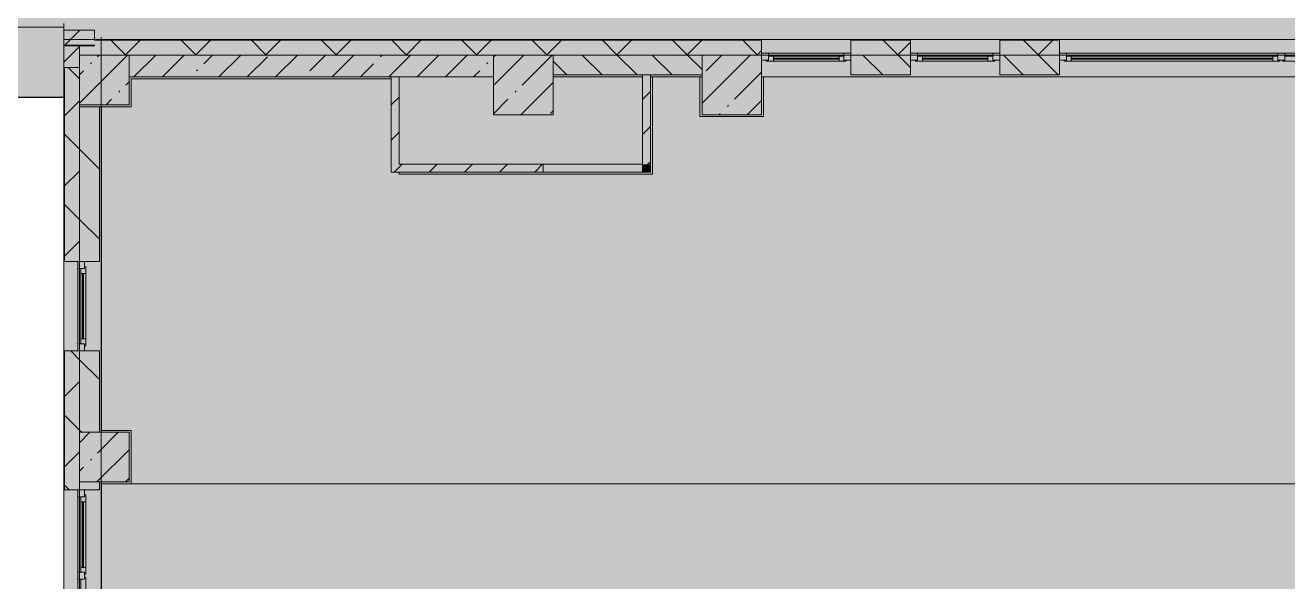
# Model space of a CAD drawing. Header units: millimetres. Extents: x -3817 to 677485, y -22715 to 103890.
# Drawn here: x 20526 to 20626.1, y -19526 to -19481.8 of the extents above; entities that cross this region are included whole.
import ezdxf

# ---------------------------------------------------------------- set-up
doc = ezdxf.new("R2010")
doc.units = ezdxf.units.MM
doc.layers.add('PDF _Геометрия', color=7, linetype='Continuous', true_color=0x1d1d1d)
doc.layers.add('PDF _Сплошная заливка', color=7, linetype='Continuous', true_color=0xffffff)

msp = doc.modelspace()

# ---------------------------------------------------------------- hatches: boundary and pattern name
at = {"layer": 'PDF _Сплошная заливка', "true_color": 0xd9d9d9, "transparency": 33554559}
for points in [[(20523.85, -19487.54), (20529.07, -19487.52), (20529.07, -19482.95), (20836.36, -19482.95), (20836.36, -19415.78), (20798.32, -19415.78), (20798.32, -19388.15), (20512.21, -19388.15), (20512.21, -19487.54)], [(20531.19, -19483.4), (20531.49, -19483.4), (20531.49, -19482.22), (20529.07, -19482.22), (20529.15, -19483.4)], [(20795.45, -19605.9), (20832.82, -19605.9), (20832.82, -19482.95), (20529.07, -19482.95), (20529.07, -19605.9), (20788.11, -19605.9)], [(20534.25, -19488.13), (20534.25, -19484.19), (20530.31, -19484.19), (20530.31, -19488.13), (20531.19, -19488.13)], [(20563.14, -19485.92), (20563.14, -19484.19), (20534.25, -19484.19), (20534.25, -19485.92), (20555.66, -19485.92)], [(20563.14, -19488.92), (20567.87, -19488.92), (20567.87, -19484.19), (20563.14, -19484.19), (20563.14, -19487.52)], [(20582.58, -19488.92), (20584.4, -19488.92), (20584.4, -19484.19), (20579.68, -19484.19), (20579.68, -19488.92)]]:
    msp.add_hatch(color=254, dxfattribs=at).paths.add_polyline_path(points)
h = msp.add_hatch(color=254, dxfattribs=at)
h.paths.add_polyline_path([(20529.13, -19485.19), (20530.31, -19485.19), (20530.31, -19484.19)], flags=0)
h.paths.add_polyline_path([(20529.07, -19485.19), (20529.11, -19485.19), (20530.31, -19484.19), (20530.31, -19483.46), (20529.07, -19483.46), (20529.07, -19484.19)], flags=0)
h = msp.add_hatch(color=254, dxfattribs=at)
h.paths.add_polyline_path([(20773.43, -19484.19), (20784, -19484.19), (20784, -19483.01), (20767.52, -19483.02), (20767.47, -19483.52), (20761.44, -19483.52), (20761.38, -19483.01), (20732.83, -19483.02), (20732.77, -19483.52), (20723.59, -19483.5), (20723.53, -19483.01), (20687, -19483.02), (20686.94, -19483.52), (20680.91, -19483.52), (20680.86, -19483.01), (20647.57, -19483.02), (20647.52, -19483.52), (20646.16, -19483.5), (20646.16, -19483.01), (20632.43, -19483.01), (20632.43, -19484.19), (20772.19, -19484.19)], flags=0)
h.paths.add_polyline_path([(20791.09, -19484.19), (20792.9, -19484.19), (20792.85, -19483.01), (20791.09, -19483.01), (20791.09, -19483.11)], flags=0)
h.paths.add_polyline_path([(20832.82, -19484.19), (20832.82, -19483.01), (20817.07, -19483.01), (20817.07, -19484.19), (20832.15, -19484.19)], flags=0)
h.paths.add_polyline_path([(20795.81, -19484.19), (20809.99, -19484.19), (20809.99, -19483.01), (20795.81, -19483.01), (20795.81, -19483.11)], flags=0)
h.paths.add_polyline_path([(20608.03, -19484.19), (20608.03, -19483.01), (20603.3, -19483.01), (20603.3, -19484.19), (20604.6, -19484.19)], flags=0)
h.paths.add_polyline_path([(20596.21, -19484.19), (20596.21, -19483.01), (20591.49, -19483.01), (20591.49, -19484.19)], flags=0)
h.paths.add_polyline_path([(20584.4, -19484.19), (20584.4, -19483.01), (20531.49, -19483.01), (20531.49, -19483.46), (20530.31, -19483.46), (20530.31, -19484.19), (20582.58, -19484.19)], flags=0)
h = msp.add_hatch(color=254, dxfattribs=at)
h.paths.add_polyline_path([(20633.96, -19485.77), (20639.13, -19485.77), (20639.13, -19484.19), (20632.43, -19484.19), (20632.43, -19485.77), (20633.23, -19485.77)], flags=0)
h.paths.add_polyline_path([(20567.89, -19485.77), (20579.68, -19485.77), (20579.68, -19484.19), (20567.87, -19484.19), (20567.87, -19485.77)], flags=0)
h.paths.add_polyline_path([(20604.6, -19485.77), (20608.03, -19485.77), (20608.03, -19484.19), (20603.3, -19484.19), (20603.3, -19485.77)], flags=0)
h.paths.add_polyline_path([(20596.21, -19485.77), (20596.21, -19484.19), (20591.49, -19484.19), (20591.49, -19485.77)], flags=0)
h = msp.add_hatch(color=254, dxfattribs=at)
h.paths.add_polyline_path([(20529.13, -19604.66), (20530.31, -19604.66), (20530.31, -19562.77), (20529.13, -19562.77), (20529.13, -19584.37)], flags=0)
h.paths.add_polyline_path([(20529.13, -19546.24), (20530.31, -19546.24), (20530.31, -19536.79), (20529.13, -19536.79), (20529.13, -19544.75)], flags=0)
h.paths.add_polyline_path([(20530.31, -19518.68), (20530.31, -19507.66), (20529.13, -19507.66), (20529.13, -19518.68)], flags=0)
h.paths.add_polyline_path([(20530.31, -19500.57), (20530.31, -19485.19), (20529.13, -19485.19), (20529.13, -19500.57)], flags=0)
h = msp.add_hatch(color=254, dxfattribs=at)
h.paths.add_polyline_path([(20531.19, -19541.67), (20531.89, -19541.67), (20531.89, -19536.79), (20530.31, -19536.79), (20530.31, -19541.67)], flags=0)
h.paths.add_polyline_path([(20530.31, -19518.68), (20531.89, -19518.68), (20531.89, -19518.05), (20530.31, -19518.05)], flags=0)
h.paths.add_polyline_path([(20531.19, -19514.11), (20531.89, -19514.11), (20531.89, -19507.66), (20530.31, -19507.66), (20530.31, -19514.11)], flags=0)
h.paths.add_polyline_path([(20531.89, -19500.57), (20531.89, -19488.29), (20530.31, -19488.29), (20530.31, -19500.57)], flags=0)

# ---------------------------------------------------------------- linework, layer by layer
at = {"layer": 'PDF _Геометрия', "color": 7, "lineweight": 9}
for points in [[(20529.07, -19487.55), (20512.19, -19487.55), (20512.19, -19388.13), (20798.32, -19388.13), (20798.32, -19415.78)], [(20529.07, -19496.32), (20529.07, -19500.57), (20529.07, -19507.66), (20529.07, -19518.68), (20529.07, -19536.79), (20529.07, -19546.24), (20529.07, -19562.77), (20529.07, -19604.66), (20529.07, -19605.86)], [(20529.07, -19511.2), (20529.07, -19513.17), (20529.07, -19511.2)]]:
    msp.add_lwpolyline(points, dxfattribs=at)
at = {"layer": 'PDF _Геометрия', "color": 8, "lineweight": 9, "true_color": 0x808080}
msp.add_lwpolyline([(20529.07, -19487.52), (20529.07, -19482.95), (20836.36, -19482.95), (20836.36, -19415.78), (20798.32, -19415.78), (20798.32, -19388.15), (20512.21, -19388.15), (20512.21, -19487.54), (20529.07, -19487.54)], dxfattribs=at)
at = {"layer": 'PDF _Геометрия', "color": 8, "lineweight": 9, "true_color": 0x737373}
for points in [[(20529.07, -19481.68), (20529.07, -19481.68), (20529.07, -19481.68), (20529.07, -19481.68), (20529.07, -19481.97), (20529.07, -19487.52), (20529.07, -19481.98), (20529.07, -19481.7)], [(20512.19, -19487.55), (20517.78, -19481.97), (20529.07, -19481.97)], [(20529.07, -19482.13), (20529.07, -19487.1)], [(20529.07, -19487.09), (20529.07, -19482.15)], [(20531.49, -19483.01), (20531.49, -19482.99), (20531.49, -19482.95), (20531.49, -19482.22), (20529.07, -19482.22)], [(20529.16, -19483.4), (20530.34, -19482.22)], [(20529.07, -19483.4), (20531.49, -19483.4), (20531.49, -19483.44), (20531.49, -19483.46), (20530.31, -19483.46), (20530.31, -19484.19), (20567.87, -19484.19), (20579.68, -19484.19), (20567.87, -19484.19), (20567.87, -19485.77), (20574.96, -19485.77), (20574.96, -19492.85), (20574.96, -19493.48), (20575.59, -19493.48), (20575.59, -19492.85), (20575.59, -19485.77), (20579.68, -19485.77), (20579.68, -19484.19), (20584.4, -19484.19), (20584.4, -19482.95), (20531.49, -19482.95), (20531.49, -19482.99)], [(20529.07, -19483.44), (20531.49, -19483.44), (20531.49, -19483.4)], [(20529.07, -19485.98), (20529.13, -19485.98), (20529.13, -19485.19), (20530.31, -19485.19), (20530.31, -19484.19), (20530.31, -19483.46), (20529.07, -19483.46), (20530.31, -19483.46), (20531.49, -19483.46), (20531.49, -19483.44)], [(20529.07, -19484.75), (20530.31, -19483.51)], [(20584.4, -19482.99), (20531.49, -19482.99), (20531.49, -19483.01), (20584.4, -19483.01)], [(20533.98, -19484.19), (20532.8, -19483.01)], [(20533.94, -19484.19), (20535.12, -19483.01)], [(20539.55, -19484.19), (20538.37, -19483.01)], [(20539.51, -19484.19), (20540.69, -19483.01)], [(20545.12, -19484.19), (20543.94, -19483.01)], [(20545.07, -19484.19), (20546.26, -19483.01)], [(20550.69, -19484.19), (20549.5, -19483.01)], [(20550.64, -19484.19), (20551.82, -19483.01)], [(20556.25, -19484.19), (20555.07, -19483.01)], [(20556.21, -19484.19), (20557.39, -19483.01)], [(20561.82, -19484.19), (20560.64, -19483.01)], [(20561.78, -19484.19), (20562.96, -19483.01)], [(20567.39, -19484.19), (20566.21, -19483.01)], [(20567.34, -19484.19), (20568.53, -19483.01)], [(20574.53, -19485.77), (20572.96, -19484.19), (20571.78, -19483.01)], [(20572.91, -19484.19), (20574.09, -19483.01)], [(20579.68, -19485.35), (20578.52, -19484.19), (20577.34, -19483.01)], [(20578.48, -19484.19), (20579.66, -19483.01)], [(20584.09, -19484.19), (20582.91, -19483.01)], [(20591.49, -19482.95), (20591.49, -19484.19), (20584.4, -19484.19), (20584.4, -19482.95)], [(20596.21, -19482.99), (20591.49, -19482.99)], [(20596.21, -19483.01), (20591.49, -19483.01)], [(20596.21, -19485.18), (20595.23, -19484.19), (20594.05, -19483.01)], [(20595.18, -19484.19), (20596.21, -19483.16)], [(20596.21, -19482.95), (20596.21, -19484.19)], [(20633.86, -19489.55), (20634.81, -19489.55), (20634.81, -19485.77), (20639.13, -19485.77), (20639.13, -19484.19), (20632.43, -19484.19), (20608.03, -19484.19), (20608.03, -19482.95), (20603.3, -19482.95), (20603.3, -19484.19), (20608.03, -19484.19), (20608.03, -19482.95)], [(20603.3, -19484.19), (20603.3, -19482.95)], [(20608.03, -19482.99), (20603.3, -19482.99)], [(20608.03, -19483.01), (20603.3, -19483.01)], [(20607.94, -19485.77), (20606.36, -19484.19), (20605.18, -19483.01)], [(20606.32, -19484.19), (20607.5, -19483.01)], [(20608.03, -19484.19), (20632.43, -19484.19), (20639.13, -19484.19), (20784, -19484.19), (20784, -19482.95), (20767.49, -19482.95)], [(20611.94, -19482.95), (20626.62, -19482.95)], [(20530.31, -19488), (20534.12, -19484.19)], [(20531.74, -19484.33), (20531.87, -19484.19)], [(20555.03, -19485.92), (20555.03, -19492.85), (20555.03, -19493.48), (20567.08, -19493.48), (20567.08, -19492.85), (20574.96, -19492.85), (20574.96, -19493.48), (20567.08, -19493.48), (20567.08, -19492.85), (20555.66, -19492.85), (20555.66, -19485.92), (20555.03, -19485.92), (20534.25, -19485.92), (20534.25, -19484.19), (20563.14, -19484.19), (20563.14, -19485.92), (20555.66, -19485.92)], [(20534.63, -19485.92), (20536.36, -19484.19)], [(20536.88, -19485.92), (20538.61, -19484.19)], [(20540.16, -19484.89), (20540.85, -19484.19)], [(20541.37, -19485.92), (20543.1, -19484.19)], [(20543.61, -19485.92), (20545.21, -19484.33)], [(20545.86, -19485.92), (20547.59, -19484.19)], [(20548.58, -19485.45), (20549.83, -19484.19)], [(20550.35, -19485.92), (20552.08, -19484.19)], [(20554.19, -19484.33), (20554.28, -19484.23)], [(20554.84, -19485.92), (20556.57, -19484.19)], [(20557.08, -19485.92), (20558.81, -19484.19)], [(20559.33, -19485.92), (20561.06, -19484.19)], [(20563.14, -19486.6), (20565.55, -19484.19)], [(20563.17, -19484.33), (20563.3, -19484.19)], [(20565.41, -19486.57), (20567.79, -19484.19)], [(20568.96, -19485.77), (20567.87, -19484.67)], [(20571.75, -19485.77), (20570.17, -19484.19)], [(20577.31, -19485.77), (20575.74, -19484.19)], [(20579.68, -19488.02), (20583.51, -19484.19)], [(20580.01, -19485.45), (20581.26, -19484.19)], [(20584.05, -19484.19), (20584.4, -19483.84)], [(20591.49, -19484.05), (20584.4, -19484.05)], [(20584.4, -19484.19), (20591.49, -19484.19)], [(20584.4, -19484.6), (20584.96, -19484.6)], [(20591.1, -19484.68), (20584.8, -19484.68)], [(20585.35, -19484.68), (20585.35, -19484.29)], [(20585.35, -19484.44), (20590.55, -19484.44)], [(20590.55, -19484.52), (20585.35, -19484.52)], [(20590.55, -19484.68), (20590.55, -19484.29)], [(20590.94, -19484.6), (20591.49, -19484.6)], [(20594.02, -19485.77), (20592.44, -19484.19)], [(20603.3, -19484.05), (20596.21, -19484.05)], [(20603.3, -19484.19), (20596.21, -19484.19)], [(20596.21, -19484.19), (20603.3, -19484.19)], [(20596.21, -19484.6), (20596.77, -19484.6)], [(20602.91, -19484.68), (20596.61, -19484.68)], [(20597.16, -19484.68), (20597.16, -19484.29)], [(20597.16, -19484.44), (20602.36, -19484.44)], [(20602.36, -19484.52), (20597.16, -19484.52)], [(20602.36, -19484.68), (20602.36, -19484.29)], [(20602.75, -19484.6), (20603.3, -19484.6)], [(20605.15, -19485.77), (20603.58, -19484.19)], [(20632.43, -19484.05), (20608.03, -19484.05)], [(20608.03, -19484.6), (20608.58, -19484.6)], [(20625.5, -19484.68), (20608.42, -19484.68)], [(20608.97, -19484.68), (20608.97, -19484.29)], [(20608.97, -19484.44), (20624.95, -19484.44)], [(20624.95, -19484.52), (20608.97, -19484.52)], [(20624.95, -19484.68), (20624.95, -19484.29)], [(20625.35, -19484.6), (20625.9, -19484.6)], [(20632.04, -19484.68), (20625.74, -19484.68)], [(20529.13, -19500.57), (20529.13, -19487), (20529.13, -19486.37), (20529.13, -19485.98), (20529.13, -19485.19), (20530.31, -19485.19), (20530.31, -19488.29), (20530.31, -19500.57), (20529.07, -19500.57), (20530.31, -19500.57), (20530.31, -19507.66), (20529.07, -19507.66), (20530.31, -19507.66), (20530.31, -19514.11), (20530.31, -19518.05), (20530.31, -19518.68), (20529.07, -19518.68), (20530.31, -19518.68), (20530.31, -19536.79)], [(20530.31, -19486.09), (20529.42, -19485.19)], [(20530.31, -19485.75), (20530.62, -19485.45)], [(20531.18, -19484.89), (20531.27, -19484.8)], [(20539.6, -19485.45), (20539.69, -19485.36)], [(20552.59, -19485.92), (20553.63, -19484.89)], [(20561.57, -19485.92), (20562.05, -19485.45)], [(20562.61, -19484.89), (20562.7, -19484.8)], [(20582.25, -19487.69), (20584.4, -19485.54)], [(20529.07, -19486.37), (20529.13, -19486.37), (20529.13, -19485.98)], [(20529.13, -19486.37), (20529.13, -19487), (20529.11, -19487), (20529.07, -19487), (20529.07, -19487.16), (20529.07, -19496.32)], [(20533.98, -19486.57), (20534.25, -19486.31)], [(20548.1, -19485.92), (20548.11, -19485.92)], [(20565.31, -19488.92), (20567.87, -19486.36)], [(20567.89, -19485.92), (20574.96, -19485.92), (20567.87, -19485.92), (20567.87, -19485.77)], [(20575.59, -19485.77), (20574.96, -19485.77)], [(20633.23, -19485.92), (20633.07, -19485.92), (20584.56, -19485.92), (20584.4, -19485.92)], [(20529.07, -19487.47), (20529.07, -19487.32)], [(20529.07, -19487.33), (20529.07, -19487.48)], [(20529.11, -19487), (20529.11, -19500.57)], [(20532.43, -19488.13), (20532.86, -19487.69)], [(20533.42, -19487.13), (20533.52, -19487.04)], [(20555.03, -19488.15), (20555.66, -19487.52)], [(20563.14, -19488.84), (20564.29, -19487.69)], [(20564.85, -19487.13), (20564.95, -19487.04)], [(20574.96, -19487.72), (20575.59, -19487.09)], [(20529.13, -19489), (20530.31, -19487.82)], [(20530.31, -19488.29), (20532.04, -19488.29), (20530.31, -19488.29)], [(20567.66, -19488.82), (20567.87, -19488.61)], [(20581.69, -19488.26), (20581.78, -19488.16)], [(20583.27, -19488.92), (20584.4, -19487.79)], [(20581.03, -19488.92), (20581.13, -19488.82)], [(20531.89, -19493.23), (20530.31, -19491.66), (20529.13, -19490.47)], [(20555.03, -19490.93), (20555.66, -19490.3)], [(20574.96, -19490.5), (20575.59, -19489.87)], [(20574.96, -19493.28), (20575.39, -19492.85), (20575.59, -19492.65)], [(20529.13, -19494.57), (20530.31, -19493.39)], [(20555.27, -19493.48), (20555.9, -19492.85)], [(20558.05, -19493.48), (20558.68, -19492.85)], [(20560.84, -19493.48), (20561.47, -19492.85)], [(20563.62, -19493.48), (20564.25, -19492.85)], [(20566.41, -19493.48), (20567.03, -19492.85)], [(20531.89, -19498.8), (20530.31, -19497.22), (20529.13, -19496.04)], [(20529.13, -19500.14), (20530.31, -19498.96)], [(20530.17, -19500.57), (20530.17, -19507.66)], [(20530.31, -19507.66), (20530.31, -19500.57)], [(20530.72, -19501.12), (20530.72, -19500.57)], [(20530.8, -19501.51), (20530.41, -19501.51)], [(20530.56, -19506.71), (20530.56, -19501.51)], [(20530.64, -19501.51), (20530.64, -19506.71)], [(20530.8, -19500.96), (20530.8, -19507.26)], [(20530.8, -19506.71), (20530.41, -19506.71)], [(20529.11, -19507.66), (20529.11, -19518.68)], [(20529.13, -19507.66), (20529.13, -19518.68)], [(20531.89, -19509.93), (20530.31, -19508.36), (20529.61, -19507.66)], [(20530.72, -19507.66), (20530.72, -19507.1)], [(20529.13, -19511.27), (20530.31, -19510.09)], [(20530.5, -19514.11), (20530.31, -19513.93), (20529.13, -19512.74)], [(20530.31, -19514.94), (20531.14, -19514.11)], [(20531.74, -19515.76), (20533.38, -19514.11)], [(20529.13, -19516.84), (20530.31, -19515.66)], [(20531.69, -19518.05), (20534.25, -19515.49)], [(20531.18, -19516.32), (20531.27, -19516.23)], [(20530.31, -19517.18), (20530.62, -19516.88)], [(20533.98, -19518), (20534.25, -19517.74)], [(20529.5, -19518.68), (20529.13, -19518.31)], [(20530.17, -19518.68), (20530.17, -19536.79)], [(20530.31, -19536.79), (20530.31, -19518.68)], [(20530.72, -19519.23), (20530.72, -19518.68)], [(20530.8, -19519.62), (20530.41, -19519.62)], [(20530.56, -19524.82), (20530.56, -19519.62)], [(20530.64, -19519.62), (20530.64, -19524.82)], [(20530.8, -19519.07), (20530.8, -19525.37)], [(20530.8, -19524.82), (20530.41, -19524.82)], [(20530.72, -19525.77), (20530.72, -19525.21)], [(20530.8, -19525.61), (20530.8, -19536.4)]]:
    msp.add_lwpolyline(points, dxfattribs=at)
at = {"layer": 'PDF _Геометрия', "color": 253, "lineweight": 9, "true_color": 0xaaaaaa}
msp.add_lwpolyline([(20532.04, -19623.26), (20532.04, -19553.22), (20532.04, -19552.82), (20532.04, -19482.77)], dxfattribs=at)
at = {"layer": 'PDF _Геометрия', "color": 253, "lineweight": 9, "true_color": 0xa1a1a1}
for points in [[(20584.4, -19482.95), (20591.49, -19482.95)], [(20596.21, -19482.95), (20603.3, -19482.95)], [(20608.03, -19482.95), (20611.94, -19482.95)], [(20529.07, -19487.52), (20529.07, -19487.55)]]:
    msp.add_lwpolyline(points, dxfattribs=at)
at = {"layer": 'PDF _Геометрия', "color": 8, "lineweight": 9, "true_color": 0x737373}
for points in [[(20596.21, -19484.19), (20596.21, -19482.95), (20591.49, -19482.95), (20591.49, -19484.19)], [(20534.25, -19484.19), (20530.31, -19484.19), (20530.31, -19488.13), (20534.25, -19488.13)], [(20567.87, -19488.92), (20567.87, -19484.19), (20563.14, -19484.19), (20563.14, -19488.92)], [(20584.4, -19488.92), (20584.4, -19484.19), (20579.68, -19484.19), (20579.68, -19485.77), (20579.68, -19488.92)], [(20584.96, -19484.05), (20584.96, -19484.6), (20584.4, -19484.6), (20584.4, -19484.05)], [(20584.8, -19484.68), (20591.1, -19484.68), (20591.1, -19484.6), (20590.94, -19484.6), (20590.94, -19484.29), (20584.96, -19484.29), (20584.96, -19484.6), (20584.8, -19484.6)], [(20591.49, -19484.05), (20591.49, -19484.6), (20590.94, -19484.6), (20590.94, -19484.05)], [(20591.49, -19484.19), (20591.49, -19485.77), (20596.21, -19485.77), (20596.21, -19484.19)], [(20596.77, -19484.05), (20596.77, -19484.6), (20596.21, -19484.6), (20596.21, -19484.05)], [(20596.61, -19484.68), (20602.91, -19484.68), (20602.91, -19484.6), (20602.75, -19484.6), (20602.75, -19484.29), (20596.77, -19484.29), (20596.77, -19484.6), (20596.61, -19484.6)], [(20603.3, -19484.05), (20603.3, -19484.6), (20602.75, -19484.6), (20602.75, -19484.05)], [(20603.3, -19484.19), (20603.3, -19485.77), (20608.03, -19485.77), (20608.03, -19484.19)], [(20608.58, -19484.05), (20608.58, -19484.6), (20608.03, -19484.6), (20608.03, -19484.05)], [(20608.42, -19484.68), (20625.5, -19484.68), (20625.5, -19484.6), (20625.35, -19484.6), (20625.35, -19484.29), (20608.58, -19484.29), (20608.58, -19484.6), (20608.42, -19484.6)], [(20625.9, -19484.05), (20625.9, -19484.6), (20625.35, -19484.6), (20625.35, -19484.05)], [(20625.74, -19484.68), (20632.04, -19484.68), (20632.04, -19484.6), (20631.88, -19484.6), (20631.88, -19484.29), (20625.9, -19484.29), (20625.9, -19484.6), (20625.74, -19484.6)], [(20575.59, -19485.92), (20579.68, -19485.92)], [(20530.31, -19500.57), (20531.89, -19500.57), (20531.89, -19488.29), (20530.31, -19488.29)], [(20532.04, -19488.29), (20532.04, -19513.95), (20532.04, -19514.11)], [(20530.17, -19500.57), (20530.72, -19500.57), (20530.72, -19501.12), (20530.17, -19501.12)], [(20530.8, -19507.26), (20530.8, -19500.96), (20530.72, -19500.96), (20530.72, -19501.12), (20530.41, -19501.12), (20530.41, -19507.1), (20530.72, -19507.1), (20530.72, -19507.26)], [(20530.17, -19507.1), (20530.72, -19507.1), (20530.72, -19507.66), (20530.17, -19507.66)], [(20530.31, -19514.11), (20531.89, -19514.11), (20531.89, -19507.66), (20530.31, -19507.66)], [(20534.25, -19514.11), (20530.31, -19514.11), (20530.31, -19518.05), (20534.25, -19518.05)], [(20530.17, -19518.68), (20530.72, -19518.68), (20530.72, -19519.23), (20530.17, -19519.23)], [(20530.31, -19518.68), (20531.89, -19518.68), (20531.89, -19518.05), (20530.31, -19518.05)], [(20532.04, -19518.05), (20532.04, -19518.21), (20532.04, -19518.21), (20532.04, -19536.79), (20532.04, -19536.95)], [(20530.8, -19525.37), (20530.8, -19519.07), (20530.72, -19519.07), (20530.72, -19519.23), (20530.41, -19519.23), (20530.41, -19525.21), (20530.72, -19525.21), (20530.72, -19525.37)], [(20530.17, -19525.21), (20530.72, -19525.21), (20530.72, -19525.77), (20530.17, -19525.77)], [(20530.8, -19536.4), (20530.8, -19525.61), (20530.72, -19525.61), (20530.72, -19525.77), (20530.41, -19525.77), (20530.41, -19536.24), (20530.72, -19536.24), (20530.72, -19536.4)]]:
    msp.add_lwpolyline(points, close=True, dxfattribs=at)
at = {"layer": 'PDF _Геометрия', "color": 9, "lineweight": 9, "true_color": 0xb7b7b7}
for points in [[(20532.05, -19513.93), (20532.05, -19488.29), (20534.41, -19488.29), (20534.41, -19486.09), (20555.03, -19486.09), (20534.41, -19486.09), (20534.41, -19488.29), (20532.05, -19488.29), (20532.05, -19513.96), (20534.41, -19513.96), (20534.41, -19518.21), (20633.07, -19518.21), (20633.07, -19511.28), (20633.07, -19518.21)], [(20633.07, -19485.92), (20633.07, -19489.94), (20633.07, -19485.92), (20584.56, -19485.92), (20584.56, -19489.07), (20579.52, -19489.07), (20579.52, -19485.93), (20575.75, -19485.93), (20575.75, -19493.65), (20555.67, -19493.65), (20555.67, -19493.48), (20555.67, -19493.65), (20575.75, -19493.65), (20575.75, -19485.93), (20579.52, -19485.93), (20579.52, -19489.07), (20584.56, -19489.07), (20584.56, -19485.92)], [(20534.41, -19518.21), (20534.41, -19513.96), (20532.05, -19513.96)], [(20644.41, -19518.05), (20633.23, -19518.05), (20633.23, -19518.21), (20532.05, -19518.21), (20532.05, -19536.78), (20541.18, -19536.78), (20541.18, -19541.51), (20545.82, -19541.51), (20541.18, -19541.51), (20541.18, -19536.78), (20532.05, -19536.78), (20532.05, -19518.21)]]:
    msp.add_lwpolyline(points, dxfattribs=at)
msp.add_lwpolyline([(20555.67, -19486.09), (20555.67, -19492.85)], close=True, dxfattribs=at)
at = {"layer": 'PDF _Геометрия', "color": 253, "lineweight": 9, "true_color": 0xa6a6a6}
msp.add_lwpolyline([(20529.07, -19487.54), (20529.07, -19487.52)], dxfattribs=at)
at = {"layer": 'PDF _Геометрия', "color": 7, "lineweight": 9}
for points in [[(20529.07, -19500.57), (20529.07, -19502.54)], [(20529.07, -19504.9), (20529.07, -19508.84)], [(20529.07, -19520.25), (20529.07, -19524.19)]]:
    msp.add_lwpolyline(points, close=True, dxfattribs=at)
at = {"layer": 'PDF _Сплошная заливка', "color": 254, "lineweight": 60, "true_color": 0xd9d9d9, "transparency": 33554559}
for points in [[(20529.07, -19485.98), (20529.13, -19485.98), (20529.07, -19485.19)], [(20555.66, -19492.85), (20555.66, -19485.92), (20555.03, -19492.85), (20555.03, -19485.92)], [(20575.59, -19492.85), (20575.59, -19485.77), (20574.96, -19492.85), (20574.96, -19485.77)], [(20567.08, -19493.48), (20567.08, -19492.85), (20555.03, -19493.48), (20555.03, -19492.85)], [(20575.59, -19493.48), (20575.59, -19492.85), (20574.96, -19493.48), (20574.96, -19492.85)], [(20530.31, -19518.05), (20534.25, -19518.05), (20530.31, -19514.11), (20534.25, -19514.11)]]:
    msp.add_solid(points, dxfattribs=at)

doc.saveas('drawing.dxf')
